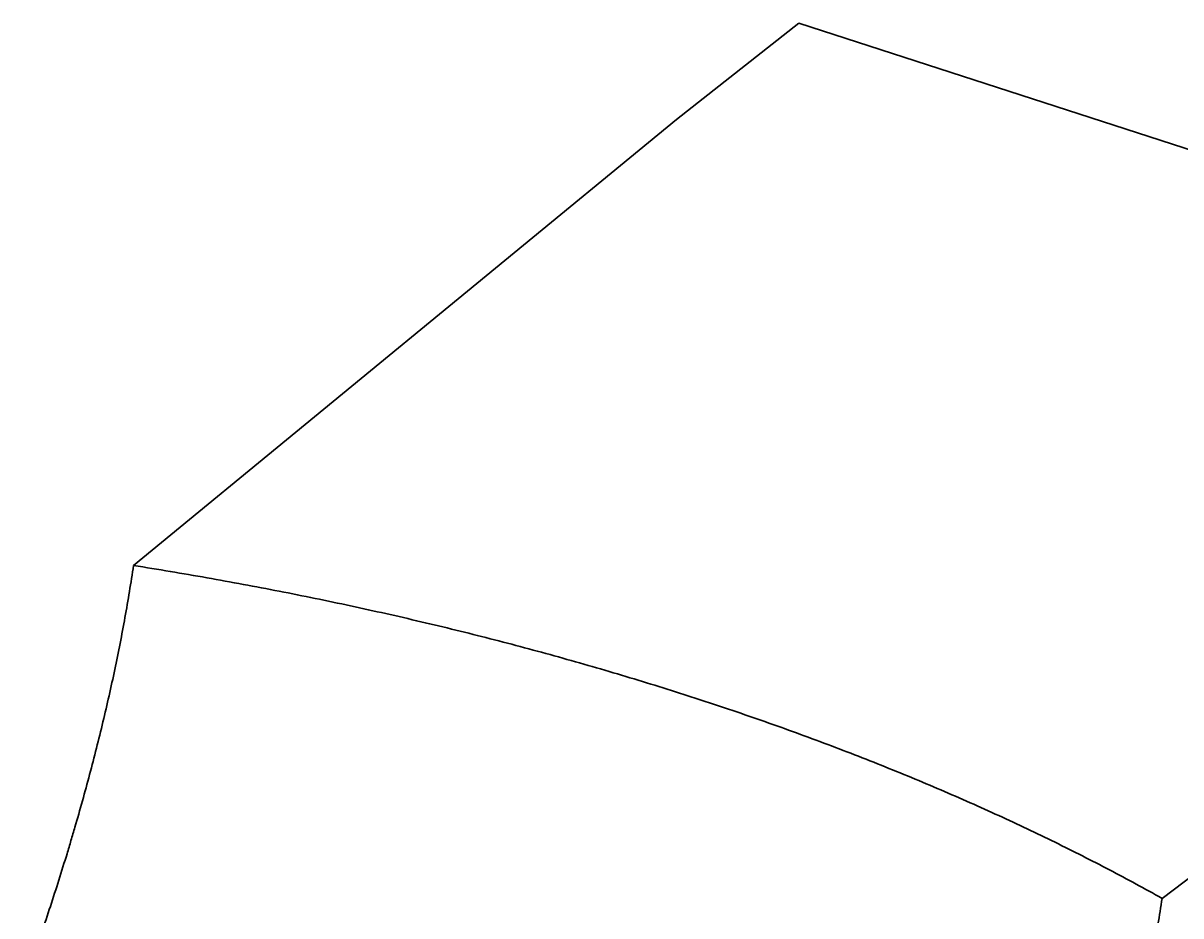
# Model space of a CAD drawing. Header units: millimetres. Extents: x 283 to 877, y 546 to 966.
# Drawn here: x 626.2 to 701.5, y 686.6 to 744.7 of the extents above; entities that cross this region are included whole.
import ezdxf

# ---------------------------------------------------------------- set-up
doc = ezdxf.new("R2010")
doc.units = ezdxf.units.MM
doc.layers.add('粗实线层', color=7, linetype='Continuous', lineweight=35)

msp = doc.modelspace()

# ---------------------------------------------------------------- linework, layer by layer
at = {"layer": '粗实线层'}
for p, q in [((668.68, 738.431), (676.649, 744.702)), ((676.649, 744.702), (745.802, 722.317)), ((668.68, 738.431), (633.336, 709.398)), ((737.834, 716.047), (700.294, 687.728))]:
    msp.add_line(p, q, dxfattribs=at)
for points, knots in [([(633.336, 709.398), (633.169, 708.274), (632.984, 707.147), (632.578, 704.89), (632.356, 703.759), (631.998, 702.058), (631.874, 701.49), (631.618, 700.354), (631.485, 699.786), (631.075, 698.078), (630.785, 696.937), (630.328, 695.223), (630.172, 694.651), (629.852, 693.507), (629.689, 692.934), (629.438, 692.074), (629.311, 691.643), (629.182, 691.213), (629.096, 690.926), (629.053, 690.782), (628.835, 690.064), (628.657, 689.492), (628.296, 688.349), (628.112, 687.779), (627.739, 686.642), (627.549, 686.075), (626.969, 684.378), (626.568, 683.253), (626.153, 682.135)], [0, 0, 0, 0, 0.125, 0.125, 0.25, 0.25, 0.3125, 0.3125, 0.375, 0.375, 0.5, 0.5, 0.5625, 0.5625, 0.625, 0.625, 0.65625, 0.671875, 0.671875, 0.6875, 0.6875, 0.75, 0.75, 0.8125, 0.8125, 0.875, 0.875, 1, 1, 1, 1]), ([(700.294, 687.728), (699.171, 688.359), (696.885, 689.598), (693.341, 691.394), (689.684, 693.127), (685.915, 694.797), (682.033, 696.404), (678.038, 697.948), (675.3, 698.936), (673.217, 699.66), (672.169, 700.019), (670.933, 700.43), (670.401, 700.604), (670.045, 700.721), (669.867, 700.778), (668.264, 701.297), (665.391, 702.193), (661.013, 703.457), (656.569, 704.644), (652.058, 705.753), (647.481, 706.784), (642.837, 707.738), (638.126, 708.614), (634.94, 709.145), (633.336, 709.398)], [0, 0, 0, 0, 0.0625, 0.125, 0.1875, 0.25, 0.3125, 0.375, 0.4375, 0.4375, 0.46875, 0.484375, 0.492187, 0.492187, 0.5, 0.5, 0.5625, 0.625, 0.6875, 0.75, 0.8125, 0.875, 0.9375, 1, 1, 1, 1]), ([(700.294, 687.728), (700.121, 686.606), (699.929, 685.482), (699.504, 683.229), (699.272, 682.1), (698.896, 680.404), (698.767, 679.838), (698.498, 678.706), (698.358, 678.139), (697.928, 676.437), (697.623, 675.3), (697.143, 673.593), (696.978, 673.023), (696.642, 671.883), (696.47, 671.313), (696.206, 670.456), (696.072, 670.028), (695.937, 669.6), (695.846, 669.314), (695.8, 669.171), (695.57, 668.457), (695.383, 667.887), (695.002, 666.749), (694.809, 666.182), (694.415, 665.051), (694.215, 664.487), (693.603, 662.8), (693.18, 661.682), (692.742, 660.571)], [0, 0, 0, 0, 0.125, 0.125, 0.25, 0.25, 0.3125, 0.3125, 0.375, 0.375, 0.5, 0.5, 0.5625, 0.5625, 0.625, 0.625, 0.65625, 0.671875, 0.671875, 0.6875, 0.6875, 0.75, 0.75, 0.8125, 0.8125, 0.875, 0.875, 1, 1, 1, 1])]:
    msp.add_open_spline(points, degree=3, knots=knots, dxfattribs=at)

doc.saveas('drawing.dxf')
